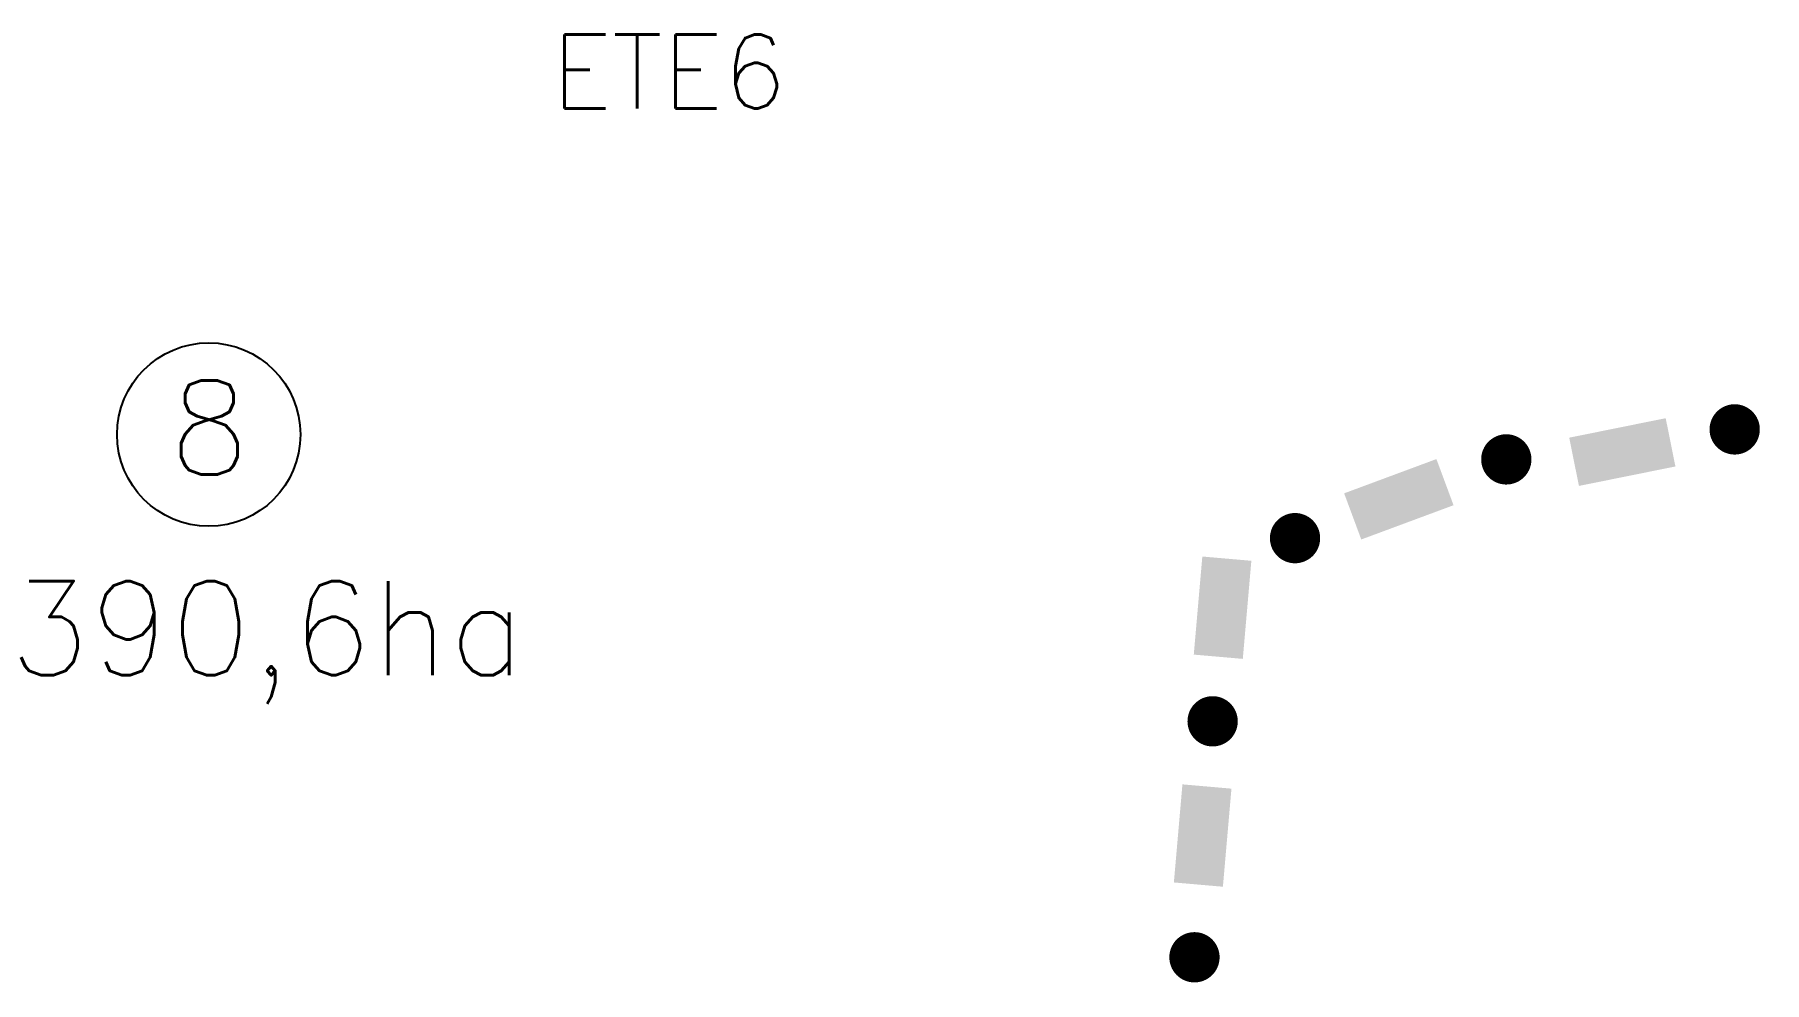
# Model space of a CAD drawing. Extents: x 587451 to 600081, y 7506605 to 7515945.
# Drawn here: x 595871 to 597158, y 7512865 to 7513570 of the extents above; entities that cross this region are included whole.
import ezdxf
from ezdxf.enums import TextEntityAlignment as Align

# ---------------------------------------------------------------- set-up
doc = ezdxf.new("R2010")
doc.units = 0
doc.header["$LTSCALE"] = 280
doc.header["$MEASUREMENT"] = 0
for name, color, linetype in [('ESTACAO', 5, 'CONTINUOUS'), ('LIMITE-PROJETO', 1, 'CONTINUOUS'), ('TEXTO', 5, 'CONTINUOUS'), ('TEXTO2', 5, 'CONTINUOUS')]:
    doc.layers.add(name, color=color, linetype=linetype)
doc.styles.get("Standard").update_dxf_attribs({"font": 'ROMANSBR.SHX'})

# ---------------------------------------------------------------- blocks, each defined once
blk = doc.blocks.new('1')
at = {"layer": 'LIMITE-PROJETO'}
blk.add_solid([(-36.6, -18.3), (-36.6, 18.3), (36.6, -18.3), (36.6, 18.3)], dxfattribs=at)
blk = doc.blocks.new('1Q')
at = {"layer": 'LIMITE-PROJETO', "const_width": 18.7}
blk.add_lwpolyline([(-94.6, 0, 1), (-75.9, 0, 1)], format="xyb", close=True, dxfattribs=at)
at = {"layer": 'ESTACAO'}
blk.add_blockref('1', (0, 0), dxfattribs=at)

msp = doc.modelspace()

# ---------------------------------------------------------------- linework, layer by layer
at = {"layer": 'LIMITE-PROJETO', "const_width": 18.7}
for points in [[(596809.6, 7513204.7, 1), (596808, 7513186.1, 1)], [(596742.3, 7512888.1, 1), (596725.7, 7512879.5, 1)]]:
    msp.add_lwpolyline(points, format="xyb", close=True, dxfattribs=at)
at = {"layer": 'TEXTO2'}
msp.add_circle((596000.9, 7513272.4), 68.2, dxfattribs=at)

# ---------------------------------------------------------------- block references
at = {"layer": 'ESTACAO'}
for name, p, rotation in [('1Q', (597052.2, 7513259.4), 191.4061719679813), ('1Q', (596886, 7513224.3), 200.3615983761411), ('1', (596754.9, 7513143.7), 265.0152817077507), ('1Q', (596740.1, 7512974.3), 265.0152817077507)]:
    msp.add_blockref(name, p, dxfattribs=dict(at, rotation=rotation))

# ---------------------------------------------------------------- texts
at = {"layer": 'TEXTO'}
msp.add_text('ETE6', height=55, dxfattribs=at).set_placement((596256, 7513514.8))
at = {"layer": 'TEXTO2'}
msp.add_text('8', height=70, dxfattribs=at).set_placement((596001.3, 7513242.7), align=Align.CENTER)
msp.add_text('390,6ha', height=70, dxfattribs=at).set_placement((595852.4, 7513093.5))

doc.saveas('drawing.dxf')
